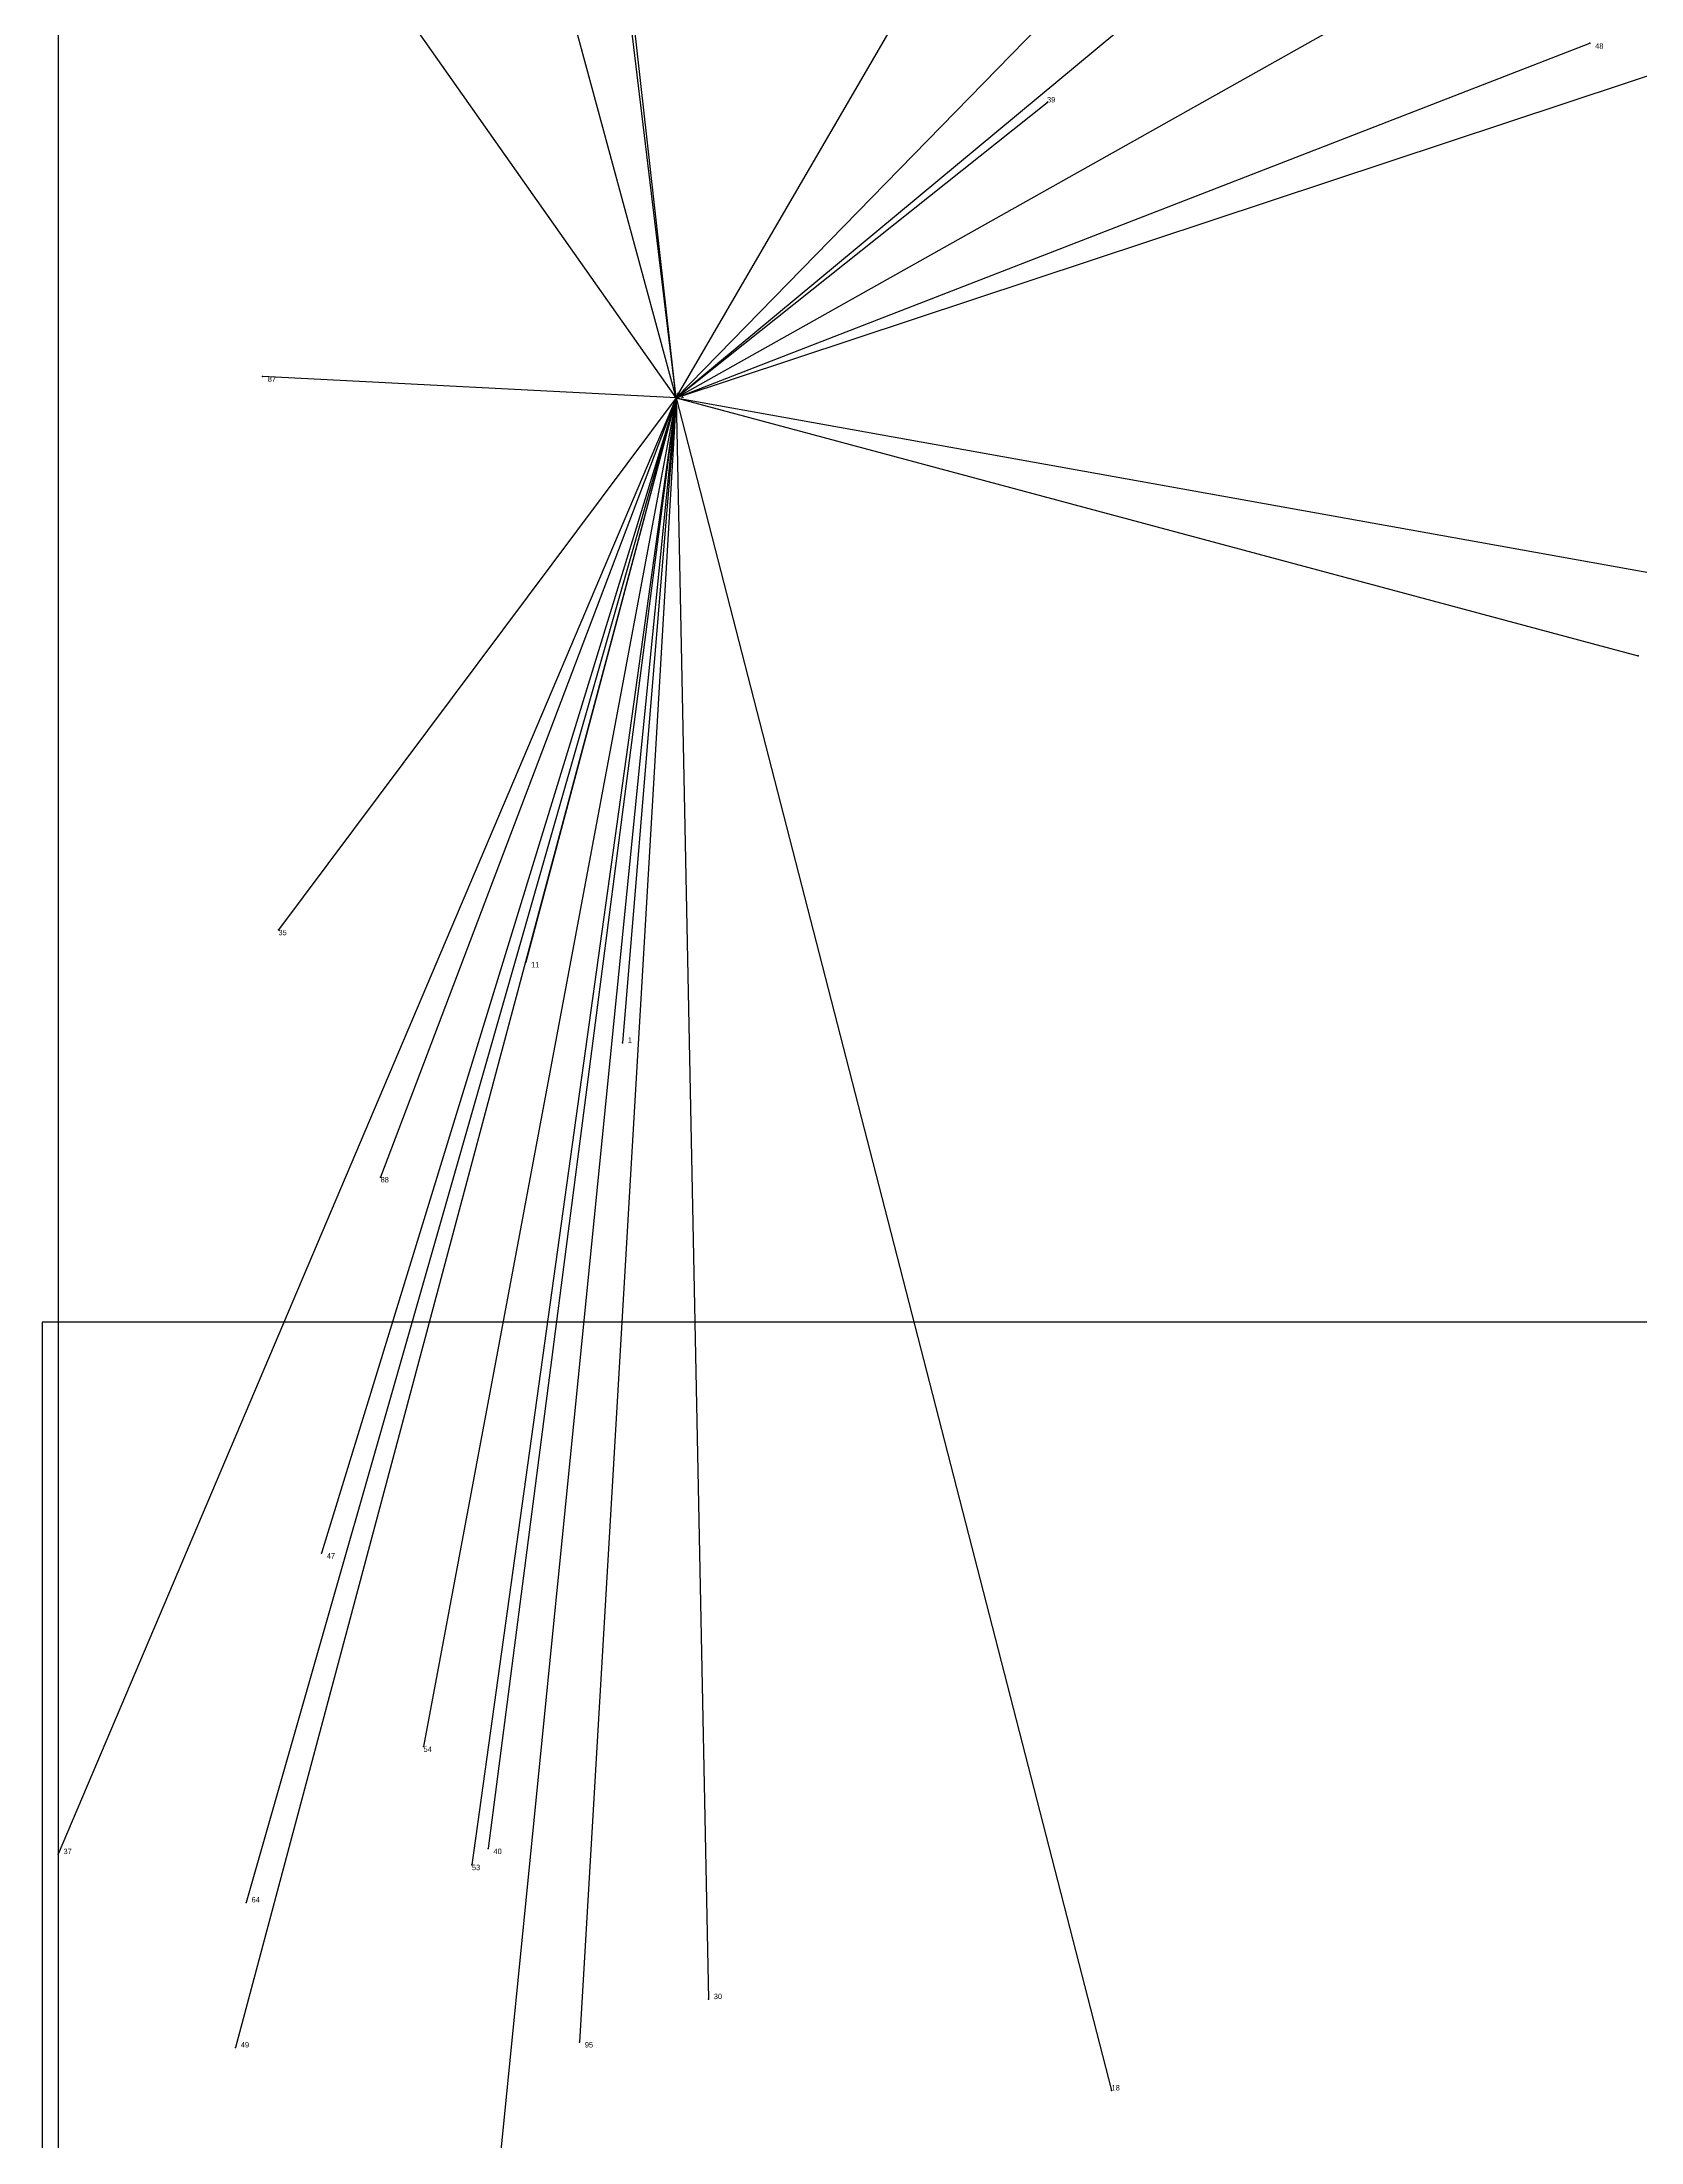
# Model space of a CAD drawing. Extents: x 0.01 to 1.001, y 0.007 to 0.988.
# Drawn here: x 0.01 to 0.3075, y 0.3784 to 0.7692 of the extents above; entities that cross this region are included whole.
import ezdxf

# ---------------------------------------------------------------- set-up
doc = ezdxf.new("R2010")
doc.units = 0
for name, color, linetype in [('Clients', 3, 'CONTINUOUS'), ('Facilities', 3, 'CONTINUOUS'), ('Facilities_lines', 3, 'CONTINUOUS'), ('Min_max_boxes', 1, 'CONTINUOUS'), ('Normals', 1, 'CONTINUOUS'), ('Source_points', 5, 'CONTINUOUS'), ('Text', 3, 'CONTINUOUS')]:
    doc.layers.add(name, color=color, linetype=linetype)

msp = doc.modelspace()

# ---------------------------------------------------------------- linework, layer by layer
at = {"layer": 'Clients', "color": 5}
for p in [(0.298, 0.769), (0.197, 0.758), (0.051, 0.707), (0.307, 0.655), (0.054, 0.604), (0.1, 0.598), (0.118, 0.583), (0.073, 0.558), (0.062, 0.488), (0.081, 0.452), (0.013, 0.432), (0.09, 0.43), (0.093, 0.433), (0.048, 0.423), (0.134, 0.405), (0.046, 0.396), (0.11, 0.397), (0.209, 0.388)]:
    msp.add_point(p, dxfattribs=at)
at = {"layer": 'Facilities', "color": 3}
msp.add_point((0.128, 0.703), dxfattribs=at)
at = {"layer": 'Facilities_lines', "color": 3}
for q in [(0.442, 0.964), (0.102, 0.934), (0.105, 0.893), (0.288, 0.867), (0.297, 0.798), (0.178, 0.789), (0.071, 0.784), (0.109, 0.773), (0.336, 0.772), (0.298, 0.769), (0.197, 0.758), (0.051, 0.707), (0.013, 0.432), (0.046, 0.396), (0.048, 0.423), (0.054, 0.604), (0.062, 0.488), (0.073, 0.558), (0.081, 0.452), (0.089, 0.313), (0.09, 0.43), (0.093, 0.433), (0.1, 0.598), (0.11, 0.397), (0.118, 0.583), (0.209, 0.388), (0.134, 0.405), (0.307, 0.655), (0.468, 0.642)]:
    msp.add_line((0.128, 0.703), q, dxfattribs=at)
at = {"layer": 'Min_max_boxes', "color": 1}
for p, q in [((0.013, 0.964), (0.013, 0.313)), ((0.013, 0.964), (0.013, 0.313)), ((0.995, 0.531), (0.01, 0.531)), ((0.01, 0.531), (0.01, 0.008)), ((0.995, 0.531), (0.01, 0.531)), ((0.01, 0.531), (0.01, 0.008)), ((0.01, 0.531), (0.01, 0.531))]:
    msp.add_line(p, q, dxfattribs=at)
at = {"layer": 'Normals', "color": 1}
for p, q in [((0.298, 0.769), (0.298, 0.769, 0.1)), ((0.197, 0.758), (0.197, 0.758, 0.1)), ((0.051, 0.707), (0.051, 0.707, 0.1)), ((0.128, 0.703), (0.128, 0.703, 0.1)), ((0.307, 0.655), (0.307, 0.655, 0.1)), ((0.054, 0.604), (0.054, 0.604, 0.1)), ((0.1, 0.598), (0.1, 0.598, 0.1)), ((0.118, 0.583), (0.118, 0.583, 0.1)), ((0.073, 0.558), (0.073, 0.558, 0.1)), ((0.062, 0.488), (0.062, 0.488, 0.1)), ((0.081, 0.452), (0.081, 0.452, 0.1)), ((0.013, 0.432), (0.013, 0.432, 0.1)), ((0.09, 0.43), (0.09, 0.43, 0.1)), ((0.093, 0.433), (0.093, 0.433, 0.1)), ((0.048, 0.423), (0.048, 0.423, 0.1)), ((0.134, 0.405), (0.134, 0.405, 0.1)), ((0.046, 0.396), (0.046, 0.396, 0.1)), ((0.11, 0.397), (0.11, 0.397, 0.1)), ((0.209, 0.388), (0.209, 0.388, 0.1))]:
    msp.add_line(p, q, dxfattribs=at)
at = {"layer": 'Source_points', "color": 5}
for p in [(0.298, 0.769), (0.197, 0.758), (0.051, 0.707), (0.128, 0.703), (0.307, 0.655), (0.054, 0.604), (0.1, 0.598), (0.118, 0.583), (0.073, 0.558), (0.062, 0.488), (0.081, 0.452), (0.013, 0.432), (0.09, 0.43), (0.093, 0.433), (0.048, 0.423), (0.134, 0.405), (0.046, 0.396), (0.11, 0.397), (0.209, 0.388)]:
    msp.add_point(p, dxfattribs=at)

# ---------------------------------------------------------------- texts
at = {"layer": 'Text', "color": 3}
for s, p in [('48', (0.299, 0.768)), ('39', (0.197, 0.758)), ('87', (0.052, 0.706)), ('81', (0.128, 0.703)), ('35', (0.054, 0.603)), ('11', (0.101, 0.597)), ('1', (0.119, 0.583)), ('88', (0.073, 0.557)), ('47', (0.063, 0.487)), ('54', (0.081, 0.451)), ('37', (0.014, 0.432)), ('53', (0.09, 0.429)), ('40', (0.094, 0.432)), ('64', (0.049, 0.423)), ('30', (0.135, 0.405)), ('49', (0.047, 0.396)), ('95', (0.111, 0.396)), ('18', (0.209, 0.388))]:
    msp.add_text(s, height=0.001, dxfattribs=at).set_placement(p)

doc.saveas('drawing.dxf')
